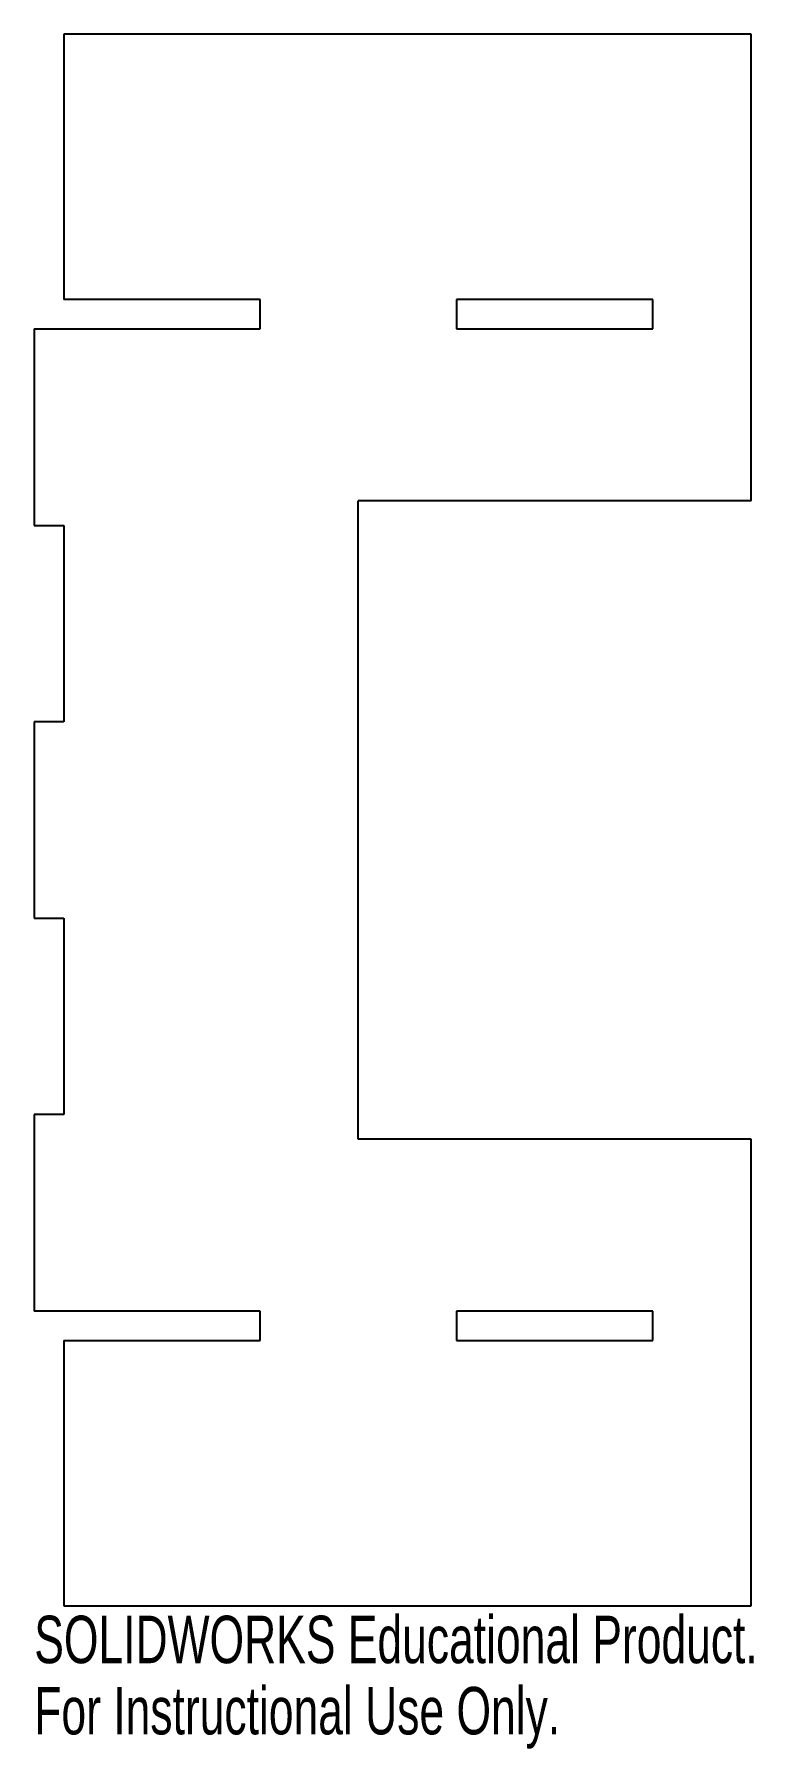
# Model space of a CAD drawing. Header units: millimetres. Extents: x -3 to 70, y -15 to 160.
import ezdxf

# ---------------------------------------------------------------- set-up
doc = ezdxf.new("R2010")
doc.units = ezdxf.units.MM
doc.styles.add('SLDTEXTSTYLE0', font='TXT', dxfattribs={"width": 0.7})

msp = doc.modelspace()

# ---------------------------------------------------------------- linework, layer by layer
at = {"color": 7, "linetype": 'Continuous', "lineweight": 25}
for p, q in [((70, 160), (0, 160)), ((0, 160), (0, 133)), ((70, 112.5), (70, 160)), ((20, 133), (0, 133)), ((20, 130), (20, 133)), ((40, 133), (40, 130)), ((60, 133), (40, 133)), ((60, 130), (60, 133)), ((-3, 130), (20, 130)), ((-3, 130), (-3, 110)), ((40, 130), (60, 130)), ((30, 47.5), (30, 112.5)), ((70, 112.5), (30, 112.5)), ((-3, 110), (0, 110)), ((0, 110), (0, 90)), ((0, 90), (-3, 90)), ((-3, 90), (-3, 70)), ((-3, 70), (0, 70)), ((0, 70), (0, 50)), ((0, 50), (-3, 50)), ((-3, 50), (-3, 30)), ((70, 47.5), (30, 47.5)), ((70, 0), (70, 47.5)), ((20, 30), (-3, 30)), ((20, 27), (20, 30)), ((40, 30), (40, 27)), ((60, 30), (40, 30)), ((60, 27), (60, 30)), ((0, 27), (20, 27)), ((0, 27), (0, 0)), ((40, 27), (60, 27)), ((0, 0), (70, 0))]:
    msp.add_line(p, q, dxfattribs=at)

# ---------------------------------------------------------------- texts
at = {"color": 7, "linetype": 'Continuous', "char_height": 4.8336, "attachment_point": 1, "style": 'SLDTEXTSTYLE0'}
for s, insert in [('SOLIDWORKS Educational Product.', (-3, -1.02)), ('For Instructional Use Only.', (-3, -8.27))]:
    msp.add_mtext(s, dxfattribs=dict(at, insert=insert))

doc.saveas('drawing.dxf')
